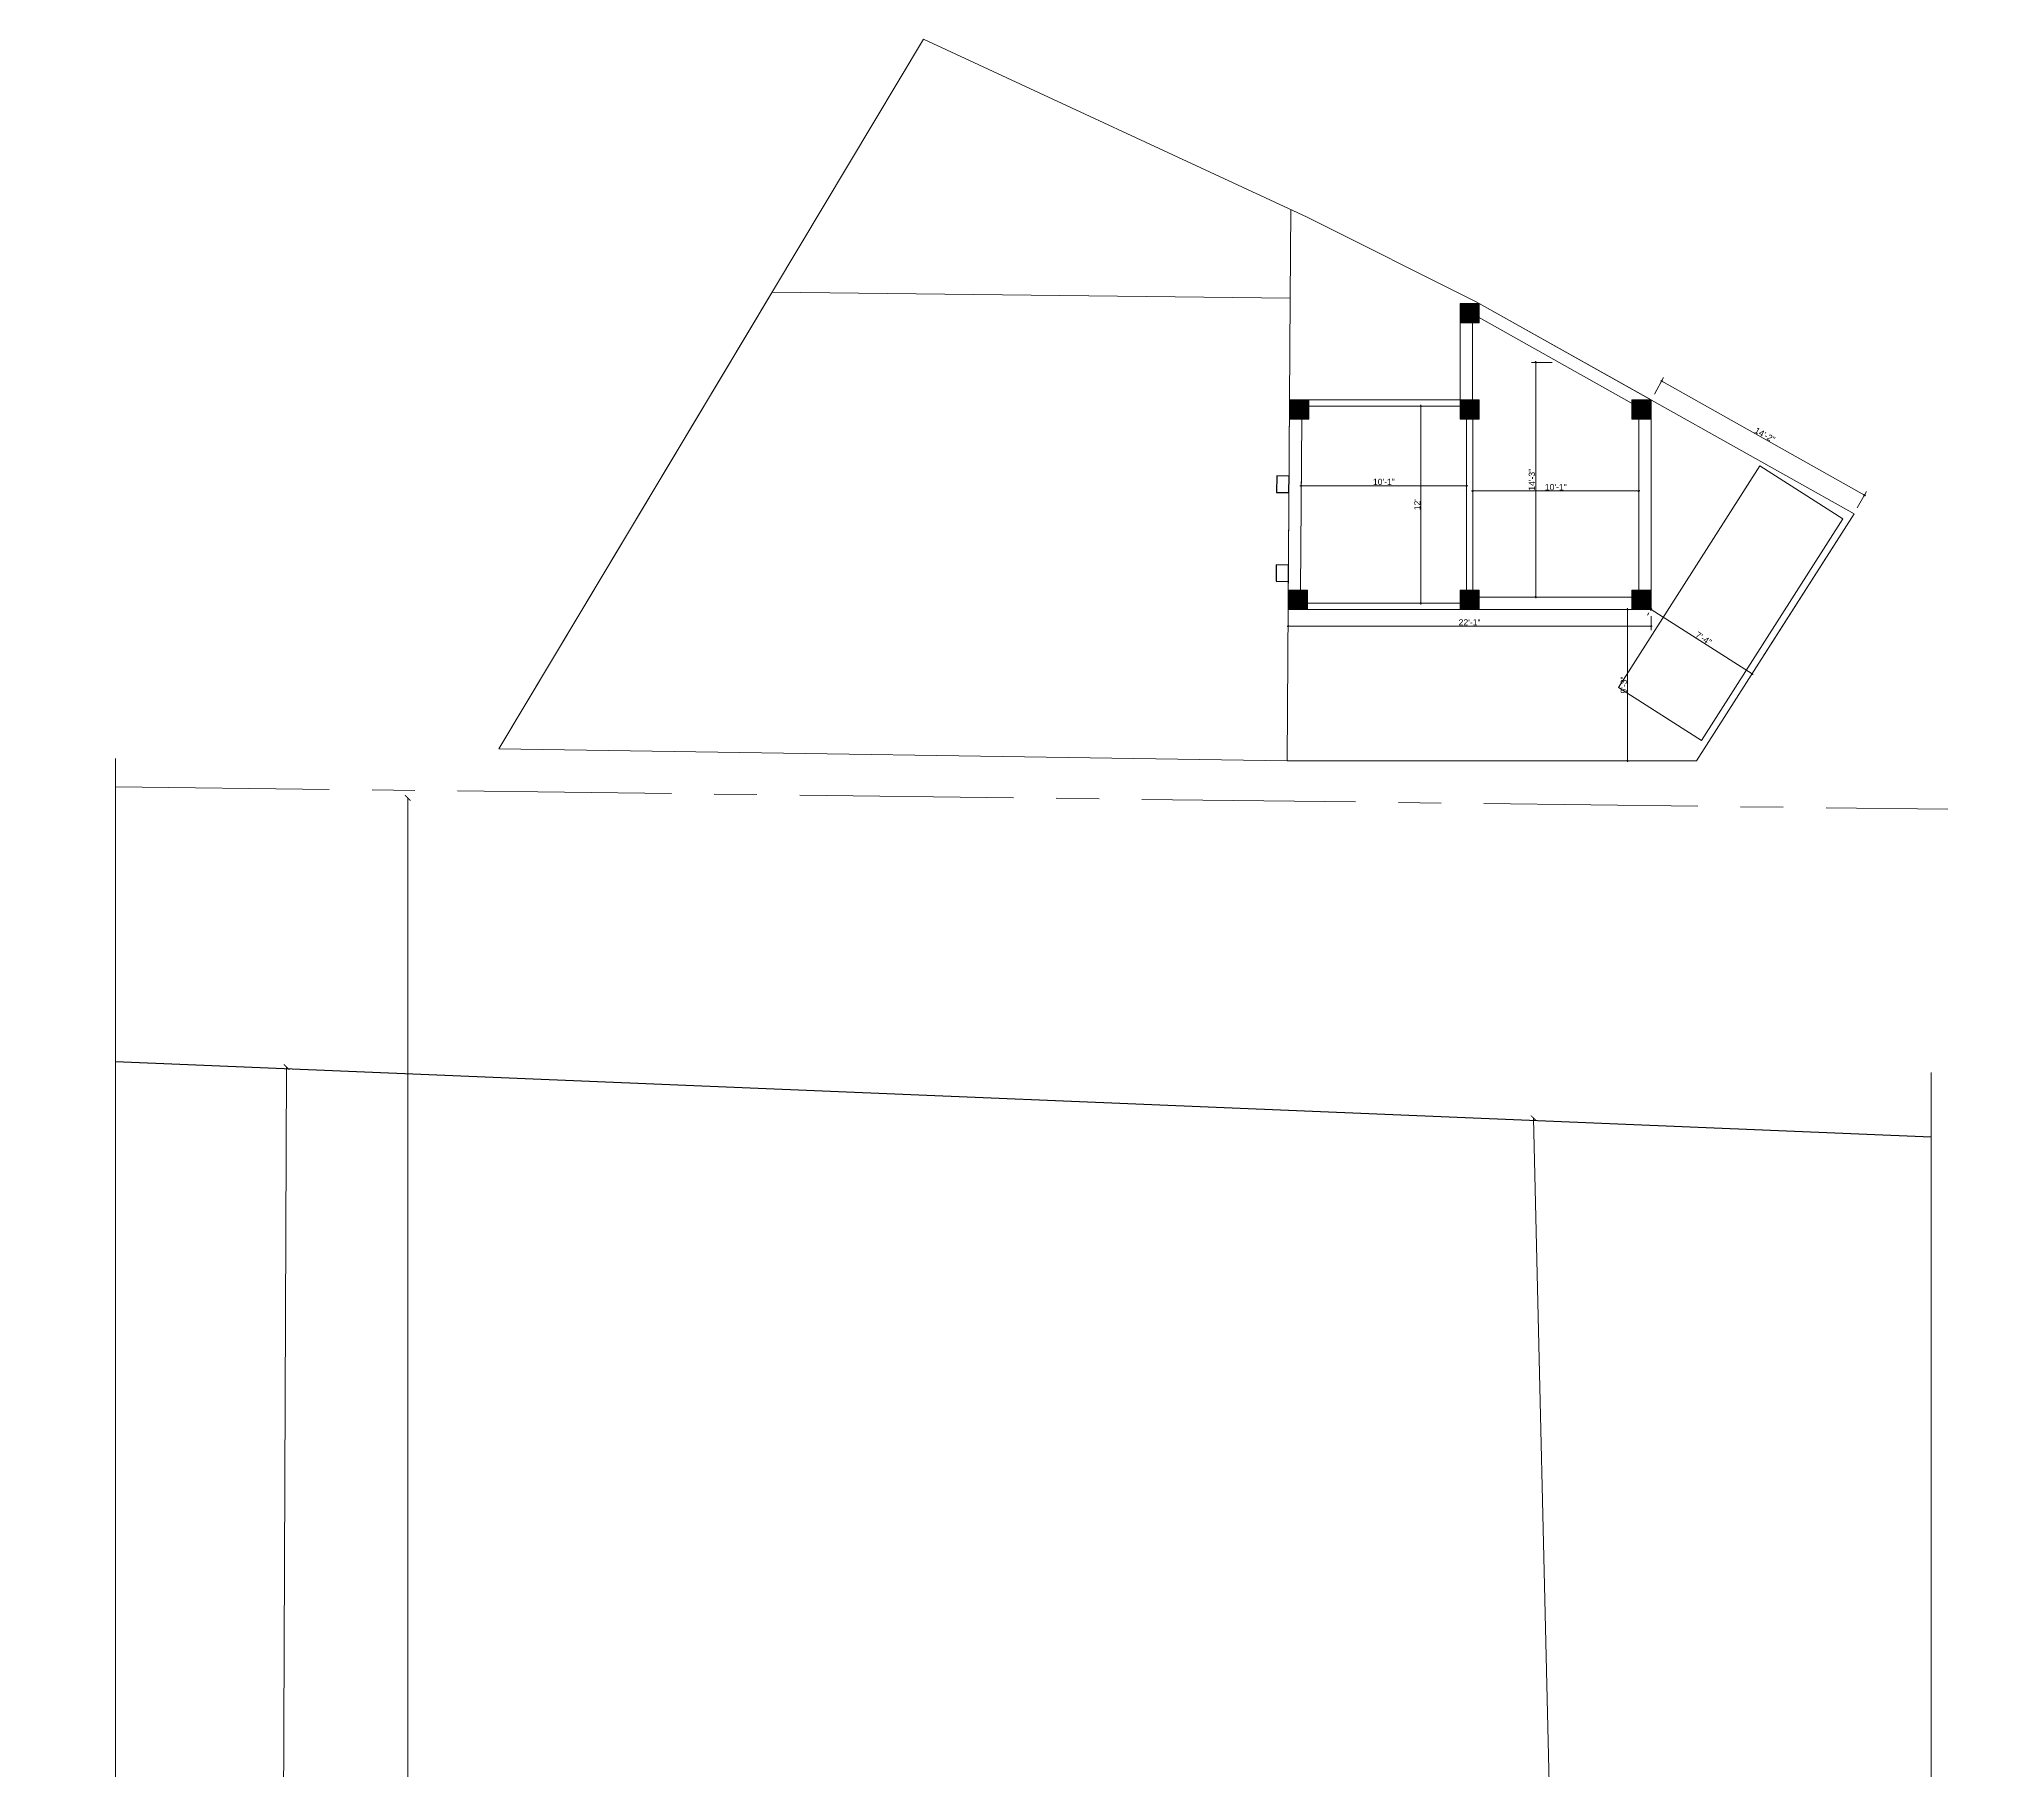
# Model space of a CAD drawing. Header units: inches. Extents: x 72553 to 165130, y 2767 to 9706.
# Drawn here: x 78964 to 80400, y 4032 to 5297 of the extents above; entities that cross this region are included whole.
import ezdxf

# ---------------------------------------------------------------- set-up
doc = ezdxf.new("R2010")
doc.units = ezdxf.units.IN
doc.header["$LTSCALE"] = 5
doc.header["$MEASUREMENT"] = 0
doc.linetypes.add('CENTER', pattern=[2, 1.25, -0.25, 0.25, -0.25])
doc.layers.add('A-WALL', color=7, linetype='Continuous', lineweight=9)
doc.layers.add('DOOR', color=62, linetype='Continuous', lineweight=0)
doc.layers.add('DIM', color=5, linetype='Continuous')
doc.layers.add('WALL', color=7, linetype='Continuous')
doc.layers.add('dim line', color=7, linetype='Continuous', lineweight=15, true_color=0xfab2b2)
doc.styles.get("Standard").update_dxf_attribs({"font": 'arial.ttf'})
doc.styles.add('tt', font='stylu.ttf', dxfattribs={"height": 8})
doc.dimstyles.new('Copy(2) of STANDARD', dxfattribs={"dimtxt": 2, "dimasz": 4, "dimexe": 0, "dimexo": 0, "dimgap": 2, "dimtad": 1, "dimdec": 0, "dimzin": 0, "dimdsep": 46, "dimlunit": 3, "dimtxsty": 'tt', "dimblk": 'ARCHTICK', "dimcen": 0.0505, "dimse1": 1, "dimse2": 1, "dimclrd": 5, "dimclre": 5, "dimclrt": 7, "dimadec": 1, "dimazin": 0, "dimtm": 1e-09, "dimtfac": 1, "dimtdec": 0, "dimtofl": 0, "dimtmove": 1, "dimatfit": 3, "dimfxl": 1, "dimtolj": 2, "dimtzin": 0, "dimlwd": 13, "dimarcsym": 0})
doc.dimstyles.new('Standard$0', dxfattribs={"dimtxt": 6, "dimasz": 4, "dimexe": 3, "dimexo": 6, "dimgap": 3, "dimtad": 1, "dimdec": 1, "dimzin": 0, "dimdsep": 46, "dimlunit": 4, "dimtxsty": 'Standard', "dimcen": 0.09, "dimclrd": 6, "dimclre": 6, "dimclrt": 7, "dimadec": 0, "dimazin": 0, "dimtfac": 1, "dimtdec": 1, "dimtix": 1, "dimtofl": 0, "dimtmove": 1, "dimatfit": 3, "dimfxl": 1, "dimtolj": 1, "dimtzin": 0, "dimlwd": 18, "dimlwe": 18, "dimarcsym": 0})

# ---------------------------------------------------------------- blocks, each defined once
blk = doc.blocks.new('_ArchTick')
at = {"color": 0, "linetype": 'ByBlock', "const_width": 0.15}
blk.add_lwpolyline([(-0.5, -0.5), (0.5, 0.5)], dxfattribs=at)
blk = doc.blocks.new('*D1954')
at = {"layer": 'Defpoints', "color": 0, "ltscale": 5, "transparency": 16777216}
for p in [(79688.7, 4742.9), (79232.9, 2775), (79664.5, 2775)]:
    blk.add_point(p, dxfattribs=at)
at = {"layer": 'DIM', "color": 5, "lineweight": 13, "ltscale": 5, "transparency": 16777216}
blk.add_line((79232.9, 4742.9), (79232.9, 2775), dxfattribs=at)
at = {"layer": 'DIM', "color": 5, "lineweight": 13, "ltscale": 5, "transparency": 16777216, "xscale": 4, "yscale": 4, "zscale": 4}
for p, rotation in [((79232.9, 4742.9), 90), ((79232.9, 2775), 270)]:
    blk.add_blockref('_ArchTick', p, dxfattribs=dict(at, rotation=rotation))
at = {"layer": 'DIM', "color": 7, "ltscale": 5, "transparency": 16777216, "insert": (79226.8, 3759), "char_height": 8, "attachment_point": 5, "rotation": 90, "style": 'tt'}
blk.add_mtext("\\A2;164'", dxfattribs=at)
blk = doc.blocks.new('*D1951')
at = {"layer": 'Defpoints', "color": 0, "ltscale": 5, "transparency": 16777216}
for p in [(79115.9, 4546.3, -33.3), (79109.2, 2979.8, 1.5), (79137.8, 2979.7)]:
    blk.add_point(p, dxfattribs=at)
at = {"layer": 'DIM', "color": 5, "lineweight": 13, "ltscale": 5, "transparency": 16777216}
blk.add_line((79144.4, 4546.2), (79137.8, 2979.7), dxfattribs=at)
at = {"layer": 'DIM', "color": 5, "lineweight": 13, "ltscale": 5, "transparency": 16777216, "xscale": 4, "yscale": 4, "zscale": 4}
for p, rotation in [((79144.4, 4546.2), 89.75798331016011), ((79137.8, 2979.7), 269.7579833101601)]:
    blk.add_blockref('_ArchTick', p, dxfattribs=dict(at, rotation=rotation))
at = {"layer": 'DIM', "color": 7, "ltscale": 5, "transparency": 16777216, "insert": (79134.9, 3763), "char_height": 8, "attachment_point": 5, "rotation": 89.758, "style": 'tt'}
blk.add_mtext('\\A2;130\'-6"', dxfattribs=at)
blk = doc.blocks.new('*D1955')
at = {"layer": 'Defpoints', "color": 0, "ltscale": 5, "transparency": 16777216}
for p in [(80032.1, 4508.3, -52.5), (80067.2, 3000.1, 1.5), (80090.6, 3000.7)]:
    blk.add_point(p, dxfattribs=at)
at = {"layer": 'DIM', "color": 5, "lineweight": 13, "ltscale": 5, "transparency": 16777216}
blk.add_line((80055.5, 4508.9), (80090.6, 3000.7), dxfattribs=at)
at = {"layer": 'DIM', "color": 5, "lineweight": 13, "ltscale": 5, "transparency": 16777216, "xscale": 4, "yscale": 4, "zscale": 4}
for p, rotation in [((80055.5, 4508.9), 91.33313824719244), ((80090.6, 3000.7), 271.3331382471924)]:
    blk.add_blockref('_ArchTick', p, dxfattribs=dict(at, rotation=rotation))
at = {"layer": 'DIM', "color": 7, "ltscale": 5, "transparency": 16777216, "insert": (80079.2, 3754.9), "char_height": 8, "attachment_point": 5, "rotation": 271.3331, "style": 'tt'}
blk.add_mtext('\\A2;125\'-9"', dxfattribs=at)
blk = doc.blocks.new('oblique')
at = {"color": 0, "lineweight": -2}
blk.add_line((0.25, 0.25), (-0.25, -0.25), dxfattribs=at)
at = {"layer": 'dim line', "lineweight": 9}
for p, q in [((-0.4375, 0), (0.4375, 0)), ((0, 0.4375), (0, -0.4375))]:
    blk.add_line(p, q, dxfattribs=at)
blk = doc.blocks.new('*D1952')
at = {"layer": 'A-WALL', "color": 47, "lineweight": 0, "ltscale": 5, "transparency": 16777216}
for p, q in [((80135.3, 4880.7), (80121.2, 4880.7)), ((80135.3, 4770.1), (80121.2, 4770.1))]:
    blk.add_line(p, q, dxfattribs=at)
at = {"layer": 'A-WALL', "color": 33, "lineweight": 0, "ltscale": 5, "transparency": 16777216}
blk.add_line((80124.2, 4880.7), (80124.2, 4770.1), dxfattribs=at)
at = {"layer": 'Defpoints', "color": 0, "ltscale": 5, "transparency": 16777216}
for p in [(80140.3, 4880.7, -58.2), (80124.2, 4770.1), (80140.3, 4770.1, -58.2)]:
    blk.add_point(p, dxfattribs=at)
at = {"layer": 'A-WALL', "color": 33, "lineweight": 0, "ltscale": 5, "transparency": 16777216, "xscale": 2, "yscale": 2, "zscale": 2}
for p, rotation in [((80124.2, 4880.7), 90), ((80124.2, 4770.1), 270)]:
    blk.add_blockref('oblique', p, dxfattribs=dict(at, rotation=rotation))
at = {"layer": 'A-WALL', "color": 7, "ltscale": 5, "transparency": 16777216, "insert": (80121.4, 4825.4), "char_height": 4.5, "attachment_point": 5, "rotation": 90}
blk.add_mtext('\\A1;9\'-3"', dxfattribs=at)
blk = doc.blocks.new('_OBLIQUE')
at = {"color": 0, "linetype": 'ByBlock'}
blk.add_line((-0.5, -0.5), (0.5, 0.5), dxfattribs=at)
blk = doc.blocks.new('*D1953')
at = {"layer": 'A-WALL', "color": 47, "lineweight": 0, "ltscale": 5, "transparency": 16777216}
for p, q in [((80143.8, 5038), (80150.5, 5050.1)), ((80292, 4954.8), (80298.8, 4966.8))]:
    blk.add_line(p, q, dxfattribs=at)
at = {"layer": 'A-WALL', "color": 33, "lineweight": 0, "ltscale": 5, "transparency": 16777216}
blk.add_line((80149.1, 5047.5), (80297.3, 4964.2), dxfattribs=at)
at = {"layer": 'Defpoints', "color": 0, "ltscale": 5, "transparency": 16777216}
for p in [(80141.3, 5033.7, -58.2), (80297.3, 4964.2), (80289.6, 4950.4, -58.2)]:
    blk.add_point(p, dxfattribs=at)
at = {"layer": 'A-WALL', "color": 33, "lineweight": 0, "ltscale": 5, "transparency": 16777216, "xscale": 2, "yscale": 2, "zscale": 2}
for p, rotation in [((80149.1, 5047.5), 150.6791819765451), ((80297.3, 4964.2), 330.6791819765451)]:
    blk.add_blockref('oblique', p, dxfattribs=dict(at, rotation=rotation))
at = {"layer": 'A-WALL', "color": 7, "ltscale": 5, "transparency": 16777216, "insert": (80224.5, 5008.2), "char_height": 4.5, "attachment_point": 5, "rotation": 330.6792}
blk.add_mtext('\\A1;14\'-2"', dxfattribs=at)
blk = doc.blocks.new('*D1946')
at = {"layer": 'A-WALL', "color": 47, "lineweight": 0, "ltscale": 5, "transparency": 16777216}
for p, q in [((79943.3, 5029.2), (79976.2, 5029.2)), ((79943.3, 4885.2), (79976.2, 4885.2))]:
    blk.add_line(p, q, dxfattribs=at)
at = {"layer": 'A-WALL', "color": 33, "lineweight": 0, "ltscale": 5, "transparency": 16777216}
blk.add_line((79973.2, 5029.2), (79973.2, 4885.2), dxfattribs=at)
at = {"layer": 'Defpoints', "color": 0, "ltscale": 5, "transparency": 16777216}
for p in [(79938.3, 5029.2, -58.2), (79938.3, 4885.2, -58.2), (79973.2, 4885.2)]:
    blk.add_point(p, dxfattribs=at)
at = {"layer": 'A-WALL', "color": 33, "lineweight": 0, "ltscale": 5, "transparency": 16777216, "xscale": 2, "yscale": 2, "zscale": 2}
for p, rotation in [((79973.2, 5029.2), 90), ((79973.2, 4885.2), 270)]:
    blk.add_blockref('oblique', p, dxfattribs=dict(at, rotation=rotation))
at = {"layer": 'A-WALL', "color": 7, "ltscale": 5, "transparency": 16777216, "insert": (79970.5, 4957.2), "char_height": 4.5, "attachment_point": 5, "rotation": 90}
blk.add_mtext("\\A1;12'", dxfattribs=at)
blk = doc.blocks.new('*D1947')
at = {"layer": 'A-WALL', "color": 47, "lineweight": 0, "ltscale": 5, "transparency": 16777216}
for p, q in [((79885.6, 4962.2), (79885.6, 4974)), ((80006.5, 4962.2), (80006.5, 4974))]:
    blk.add_line(p, q, dxfattribs=at)
at = {"layer": 'A-WALL', "color": 33, "lineweight": 0, "ltscale": 5, "transparency": 16777216}
blk.add_line((79885.6, 4971), (80006.5, 4971), dxfattribs=at)
at = {"layer": 'Defpoints', "color": 0, "ltscale": 5, "transparency": 16777216}
for p in [(80006.5, 4971), (79885.6, 4957.2, -58.2), (80006.5, 4957.2, -58.2)]:
    blk.add_point(p, dxfattribs=at)
at = {"layer": 'A-WALL', "color": 33, "lineweight": 0, "ltscale": 5, "transparency": 16777216, "xscale": 2, "yscale": 2, "zscale": 2, "rotation": 180}
blk.add_blockref('oblique', (79885.6, 4971), dxfattribs=at)
at = {"layer": 'A-WALL', "color": 33, "lineweight": 0, "ltscale": 5, "transparency": 16777216, "xscale": 2, "yscale": 2, "zscale": 2}
blk.add_blockref('oblique', (80006.5, 4971), dxfattribs=at)
at = {"layer": 'A-WALL', "color": 7, "ltscale": 5, "transparency": 16777216, "insert": (79946.1, 4973.8), "char_height": 4.5, "attachment_point": 5}
blk.add_mtext('\\A1;10\'-1"', dxfattribs=at)
blk = doc.blocks.new('*D1948')
at = {"layer": 'A-WALL', "color": 33, "lineweight": 0, "ltscale": 5, "transparency": 16777216}
blk.add_line((80011, 4967.2), (80132.3, 4967.2), dxfattribs=at)
at = {"layer": 'A-WALL', "color": 47, "lineweight": 0, "ltscale": 5, "transparency": 16777216}
for p, q in [((80011, 4966), (80011, 4964.2)), ((80132.3, 4966), (80132.3, 4964.2))]:
    blk.add_line(p, q, dxfattribs=at)
at = {"layer": 'Defpoints', "color": 0, "ltscale": 5, "transparency": 16777216}
for p in [(80011, 4971, -58.2), (80132.3, 4971, -58.2), (80132.3, 4967.2)]:
    blk.add_point(p, dxfattribs=at)
at = {"layer": 'A-WALL', "color": 33, "lineweight": 0, "ltscale": 5, "transparency": 16777216, "xscale": 2, "yscale": 2, "zscale": 2, "rotation": 180}
blk.add_blockref('oblique', (80011, 4967.2), dxfattribs=at)
at = {"layer": 'A-WALL', "color": 33, "lineweight": 0, "ltscale": 5, "transparency": 16777216, "xscale": 2, "yscale": 2, "zscale": 2}
blk.add_blockref('oblique', (80132.3, 4967.2), dxfattribs=at)
at = {"layer": 'A-WALL', "color": 7, "ltscale": 5, "transparency": 16777216, "insert": (80071.7, 4970), "char_height": 4.5, "attachment_point": 5}
blk.add_mtext('\\A1;10\'-1"', dxfattribs=at)
blk = doc.blocks.new('*D1949')
at = {"layer": 'A-WALL', "color": 47, "lineweight": 0, "ltscale": 5, "transparency": 16777216}
for p, q in [((80138.6, 4876.5), (80139.7, 4878.2)), ((80212.4, 4829.4), (80213.5, 4831.1))]:
    blk.add_line(p, q, dxfattribs=at)
at = {"layer": 'A-WALL', "color": 33, "lineweight": 0, "ltscale": 5, "transparency": 16777216}
blk.add_line((80141.3, 4880.7), (80215.1, 4833.6), dxfattribs=at)
at = {"layer": 'Defpoints', "color": 0, "ltscale": 5, "transparency": 16777216}
for p in [(80141.3, 4880.7, -58.2), (80215.1, 4833.6, -58.2), (80215.1, 4833.6)]:
    blk.add_point(p, dxfattribs=at)
at = {"layer": 'A-WALL', "color": 33, "lineweight": 0, "ltscale": 5, "transparency": 16777216, "xscale": 2, "yscale": 2, "zscale": 2}
for p, rotation in [((80141.3, 4880.7), 147.4840471670219), ((80215.1, 4833.6), 327.4840471670219)]:
    blk.add_blockref('oblique', p, dxfattribs=dict(at, rotation=rotation))
at = {"layer": 'A-WALL', "color": 7, "ltscale": 5, "transparency": 16777216, "insert": (80179.7, 4859.5), "char_height": 4.5, "attachment_point": 5, "rotation": 327.484}
blk.add_mtext('\\A1;7\'-4"', dxfattribs=at)
blk = doc.blocks.new('*D1950')
at = {"layer": 'A-WALL', "color": 47, "lineweight": 0, "ltscale": 5, "transparency": 16777216}
for p, q in [((80069.1, 5061.1), (80054, 5061.1)), ((80064.2, 4889.7), (80054, 4889.7))]:
    blk.add_line(p, q, dxfattribs=at)
at = {"layer": 'A-WALL', "color": 33, "lineweight": 0, "ltscale": 5, "transparency": 16777216}
blk.add_line((80057, 4889.7), (80057, 5061.1), dxfattribs=at)
at = {"layer": 'Defpoints', "color": 0, "ltscale": 5, "transparency": 16777216}
for p in [(80057, 5061.1), (80074.1, 5061.1, -58.2), (80069.2, 4889.7, -58.2)]:
    blk.add_point(p, dxfattribs=at)
at = {"layer": 'A-WALL', "color": 33, "lineweight": 0, "ltscale": 5, "transparency": 16777216, "xscale": 2, "yscale": 2, "zscale": 2}
for p, rotation in [((80057, 5061.1), 90), ((80057, 4889.7), 270)]:
    blk.add_blockref('oblique', p, dxfattribs=dict(at, rotation=rotation))
at = {"layer": 'A-WALL', "color": 7, "ltscale": 5, "transparency": 16777216, "insert": (80054.2, 4975.4), "char_height": 4.5, "attachment_point": 5, "rotation": 90}
blk.add_mtext('\\A1;14\'-3"', dxfattribs=at)
blk = doc.blocks.new('*D2016')
at = {"layer": 'A-WALL', "color": 47, "lineweight": 0, "ltscale": 5, "transparency": 16777216}
for p, q in [((79876.2, 4875.7), (79876.2, 4865.5)), ((80141.3, 4875.7), (80141.3, 4865.5))]:
    blk.add_line(p, q, dxfattribs=at)
at = {"layer": 'A-WALL', "color": 33, "lineweight": 0, "ltscale": 5, "transparency": 16777216}
blk.add_line((79876.2, 4868.5), (80141.3, 4868.5), dxfattribs=at)
at = {"layer": 'Defpoints', "color": 0, "ltscale": 5, "transparency": 16777216}
for p in [(79876.2, 4880.7, -58.2), (80141.3, 4880.7, -58.2), (80141.3, 4868.5)]:
    blk.add_point(p, dxfattribs=at)
at = {"layer": 'A-WALL', "color": 33, "lineweight": 0, "ltscale": 5, "transparency": 16777216, "xscale": 2, "yscale": 2, "zscale": 2, "rotation": 180}
blk.add_blockref('oblique', (79876.2, 4868.5), dxfattribs=at)
at = {"layer": 'A-WALL', "color": 33, "lineweight": 0, "ltscale": 5, "transparency": 16777216, "xscale": 2, "yscale": 2, "zscale": 2}
blk.add_blockref('oblique', (80141.3, 4868.5), dxfattribs=at)
at = {"layer": 'A-WALL', "color": 7, "ltscale": 5, "transparency": 16777216, "insert": (80008.7, 4871.2), "char_height": 4.5, "attachment_point": 5}
blk.add_mtext('\\A1;22\'-1"', dxfattribs=at)

msp = doc.modelspace()

# ---------------------------------------------------------------- hatches: boundary and pattern name
at = {"layer": 'A-WALL', "ltscale": 5}
h = msp.add_hatch(dxfattribs=at)
h.set_pattern_fill('ANSI31', color=256)
h.set_pattern_definition([(45, (55579.67826, 3451.49152), (-0.08838834765, 0.08838834765), [])])
h.paths.add_polyline_path([(80015.8, 5104.2), (80001.8, 5104.2), (80001.8, 5090.2), (80015.8, 5090.2)])
h = msp.add_hatch(dxfattribs=at)
h.set_pattern_fill('ANSI31', color=256)
h.set_pattern_definition([(45, (55564.70544, 3380.96672), (-0.08838834765, 0.08838834765), [])])
h.paths.add_polyline_path([(79891.2, 5019.7), (79891.2, 5033.7), (79877.2, 5033.7), (79877.2, 5019.7)])
h = msp.add_hatch(dxfattribs=at)
h.set_pattern_fill('ANSI31', color=256)
h.set_pattern_definition([(45, (55579.67826, 3380.96672), (-0.08838834765, 0.08838834765), [])])
h.paths.add_polyline_path([(80015.8, 5033.7), (80001.8, 5033.7), (80001.8, 5019.7), (80015.8, 5019.7)])
h = msp.add_hatch(dxfattribs=at)
h.set_pattern_fill('ANSI31', color=256)
h.set_pattern_definition([(45, (55595.62394, 3380.96672), (-0.08838834765, 0.08838834765), [])])
h.paths.add_polyline_path([(80141.3, 5019.7), (80141.3, 5033.7), (80127.3, 5033.7), (80127.3, 5019.7)])
h = msp.add_hatch(dxfattribs=at)
h.set_pattern_fill('ANSI31', color=256)
h.set_pattern_definition([(45, (55563.79788, 3390.96651), (-0.08838834765, 0.08838834765), [])])
h.paths.add_polyline_path([(79876.3, 4894.7), (79876.3, 4880.7), (79890.3, 4880.7), (79890.3, 4894.7)])
h = msp.add_hatch(dxfattribs=at)
h.set_pattern_fill('ANSI31', color=256)
h.set_pattern_definition([(45, (55579.67826, 3390.96672), (-0.08838834765, 0.08838834765), [])])
h.paths.add_polyline_path([(80015.8, 4894.7), (80001.8, 4894.7), (80001.8, 4880.7), (80015.8, 4880.7)])
h = msp.add_hatch(dxfattribs=at)
h.set_pattern_fill('ANSI31', color=256)
h.set_pattern_definition([(45, (55595.62394, 3390.96672), (-0.08838834765, 0.08838834765), [])])
h.paths.add_polyline_path([(80127.3, 4894.7), (80127.3, 4880.7), (80141.3, 4880.7), (80141.3, 4894.7)])

# ---------------------------------------------------------------- linework, layer by layer
msp.add_line((79019.3, 4550.3, -31.3), (80346, 4495.3, -59.1))
for p, q in [((79877.6, 5108.1, -58.2), (79878.1, 5173, -58.2)), ((80015.8, 5104.2, -58.2), (80141.3, 5033.7, -58.2)), ((80001.8, 5033.7, -58.2), (80001.8, 5090.2, -58.2)), ((80010.8, 5033.7, -58.2), (80010.8, 5090.2, -58.2)), ((80011.3, 5096.4, -58.2), (80136.9, 5025.8, -58.2)), ((79891.2, 5029.2, -58.2), (80001.8, 5029.2, -58.2)), ((79886.1, 5019.7, -58.2), (79885.2, 4894.7, -58.2)), ((80006.5, 5019.7, -58.2), (80006.5, 4894.7, -58.2)), ((80011, 5019.7, -58.2), (80011, 4894.7, -58.2)), ((80132.3, 4894.7, -58.2), (80132.3, 5019.7, -58.2)), ((80223.1, 4846.1, -58.2), (80289.6, 4950.4, -58.2)), ((79890.2, 4885.2, -58.2), (80001.8, 4885.2, -58.2)), ((80015.8, 4889.7, -58.2), (80127.3, 4889.7, -58.2)), ((79875.4, 4770.1, -58.2), (80174.6, 4770.1, -58.2)), ((79875.4, 4770.1, -58.2), (80025, 4770.1, -58.2))]:
    msp.add_line(p, q, dxfattribs=at)
at = {"layer": 'A-WALL', "linetype": 'CENTER', "ltscale": 25}
msp.add_line((79019.3, 4751.1), (80358.1, 4734.6), dxfattribs=at)
at = {"layer": 'A-WALL', "ltscale": 5, "elevation": -58.2}
for points in [[(79609.6, 5297.3), (79299.5, 4778.7), (79875.4, 4770.1), (80174.6, 4770.1), (80289.6, 4950.4), (80013.5, 5105.5), (79890.1, 5167.4)], [(79876.2, 4880.7), (80141.3, 4880.7), (80141.3, 5033.7), (80015.8, 5104.2), (80001.8, 5104.2), (80001.8, 5033.7), (79877.2, 5033.7)], [(80001.8, 5090.2), (80015.8, 5090.2), (80015.8, 5104.2), (80001.8, 5104.2)], [(79877.2, 5019.7), (79891.2, 5019.7), (79891.2, 5033.7), (79877.2, 5033.7)], [(80001.8, 5019.7), (80015.8, 5019.7), (80015.8, 5033.7), (80001.8, 5033.7)], [(80127.3, 5019.7), (80141.3, 5019.7), (80141.3, 5033.7), (80127.3, 5033.7)], [(80220.7, 4985.5), (80281.4, 4946.8), (80178.2, 4784.9), (80117.5, 4823.6)], [(79876.3, 4894.7), (79890.3, 4894.7), (79890.3, 4880.7), (79876.3, 4880.7)], [(80001.8, 4894.7), (80015.8, 4894.7), (80015.8, 4880.7), (80001.8, 4880.7)], [(80127.3, 4894.7), (80141.3, 4894.7), (80141.3, 4880.7), (80127.3, 4880.7)]]:
    msp.add_lwpolyline(points, close=True, dxfattribs=at)
at = {"layer": 'A-WALL', "linetype": 'Continuous', "ltscale": 5}
for points, elevation in [([(79019.3, 4771.6), (79019.3, 3795.7), (78963.7, 3766.8), (79072.9, 3766.6), (79019.3, 3737.9), (79019.3, 2783)], -31.3), ([(80346, 4542.2), (80346, 3740.8), (80290.4, 3711.8), (80399.7, 3711.6), (80346, 3683), (80346, 2925.5)], -59.1)]:
    msp.add_lwpolyline(points, dxfattribs=dict(at, elevation=elevation))
at = {"layer": 'DOOR', "lineweight": 13, "elevation": -58.2}
msp.add_lwpolyline([(79299.5, 4778.7), (79875.4, 4770.1), (79877.6, 5108.1), (79499.2, 5112.6)], close=True, dxfattribs=at)
at = {"layer": 'WALL', "color": 2, "linetype": 'ByBlock', "ltscale": 5, "elevation": -58.2}
for points in [[(79867.8, 4978.2), (79867.7, 4966.2), (79876.7, 4966.1), (79876.8, 4978.1)], [(79867.4, 4913.2), (79867.3, 4901.2), (79876.3, 4901.1), (79876.4, 4913.1)]]:
    msp.add_lwpolyline(points, close=True, dxfattribs=at)

# ---------------------------------------------------------------- dimensions: what is measured, and where the dimension line sits
at = {"layer": 'A-WALL', "ltscale": 5}
for base, p1, p2, picture, middle in [((80057, 5061.1), (80069.2, 4889.7, -58.2), (80074.1, 5061.1, -58.2), '*D1950', (80054.2, 4975.4)), ((79973.2, 4885.2), (79938.3, 5029.2, -58.2), (79938.3, 4885.2, -58.2), '*D1946', (79970.5, 4957.2)), ((80124.2, 4770.1), (80140.3, 4880.7, -58.2), (80140.3, 4770.1, -58.2), '*D1952', (80121.4, 4825.4))]:
    dim = msp.add_linear_dim(base=base, p1=p1, p2=p2, angle=90, dimstyle='Standard$0', override={"dimtxt": 4.5, "dimasz": 2, "dimexo": 5, "dimgap": 0.5, "dimdec": 0, "dimzin": 12, "dimpost": '\\X', "dimblk": 'oblique', "dimcen": 3, "dimclrd": 33, "dimclre": 47, "dimtfac": 0.5, "dimtdec": 0, "dimfxl": 3, "dimlwd": 0, "dimlwe": 0}, dxfattribs=at)
    dim.commit()
    dim.dimension.update_dxf_attribs({"geometry": picture, "text_midpoint": middle})
for p1, p2, distance, picture, middle in [((80141.3, 5033.7, -58.2), (80289.6, 4950.4, -58.2), 15.8, '*D1953', (80224.5, 5008.2)), ((80141.3, 4880.7, -58.2), (80215.1, 4833.6, -58.2), 0, '*D1949', (80179.7, 4859.5))]:
    dim = msp.add_aligned_dim(p1=p1, p2=p2, distance=distance, dimstyle='Standard$0', override={"dimtxt": 4.5, "dimasz": 2, "dimexo": 5, "dimgap": 0.5, "dimdec": 0, "dimzin": 12, "dimpost": '\\X', "dimblk": 'oblique', "dimcen": 3, "dimclrd": 33, "dimclre": 47, "dimtfac": 0.5, "dimtdec": 0, "dimfxl": 3, "dimlwd": 0, "dimlwe": 0}, dxfattribs=at)
    dim.commit()
    dim.dimension.update_dxf_attribs({"geometry": picture, "text_midpoint": middle})
for base, p1, p2, picture, middle in [((80006.5, 4971), (79885.6, 4957.2, -58.2), (80006.5, 4957.2, -58.2), '*D1947', (79946.1, 4973.8)), ((80132.3, 4967.2), (80011, 4971, -58.2), (80132.3, 4971, -58.2), '*D1948', (80071.7, 4970)), ((80141.3, 4868.5), (79876.2, 4880.7, -58.2), (80141.3, 4880.7, -58.2), '*D2016', (80008.7, 4871.2))]:
    dim = msp.add_linear_dim(base=base, p1=p1, p2=p2, dimstyle='Standard$0', override={"dimtxt": 4.5, "dimasz": 2, "dimexo": 5, "dimgap": 0.5, "dimdec": 0, "dimzin": 12, "dimpost": '\\X', "dimblk": 'oblique', "dimcen": 3, "dimclrd": 33, "dimclre": 47, "dimtfac": 0.5, "dimtdec": 0, "dimfxl": 3, "dimlwd": 0, "dimlwe": 0}, dxfattribs=at)
    dim.commit()
    dim.dimension.update_dxf_attribs({"geometry": picture, "text_midpoint": middle})
at = {"layer": 'DIM', "ltscale": 5}
dim = msp.add_linear_dim(base=(79232.9, 2775), p1=(79688.7, 4742.9), p2=(79664.5, 2775), angle=90, dimstyle='Copy(2) of STANDARD', dxfattribs=at)
dim.commit()
dim.dimension.update_dxf_attribs({"geometry": '*D1954', "text_midpoint": (79226.8, 3759)})
for p1, p2, distance, picture, middle in [((79115.8654, 4546.3059, -33.3066), (79109.2486, 2979.8244, 1.516), 28.5295, '*D1951', (79134.9076, 3762.9707)), ((80032.1, 4508.3, -52.5), (80067.2, 3000.1, 1.5), 23.4, '*D1955', (80079.2, 3754.9))]:
    dim = msp.add_aligned_dim(p1=p1, p2=p2, distance=distance, dimstyle='Copy(2) of STANDARD', dxfattribs=at)
    dim.commit()
    dim.dimension.update_dxf_attribs({"geometry": picture, "text_midpoint": middle})

doc.saveas('drawing.dxf')
